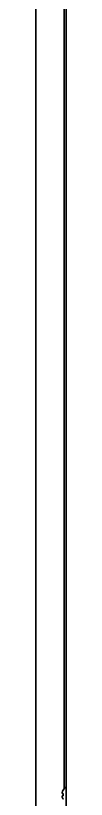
# Model space of a CAD drawing. Extents: x 5997 to 10491, y -672 to 3708.
# Drawn here: x 9516.5 to 9531.5, y 1560.5 to 1948.3 of the extents above; entities that cross this region are included whole.
import ezdxf

# ---------------------------------------------------------------- set-up
doc = ezdxf.new("R2010")
doc.units = 0
doc.header["$LTSCALE"] = 5
doc.layers.add('1', color=7, linetype='CONTINUOUS', true_color=0xffffff)

msp = doc.modelspace()

# ---------------------------------------------------------------- linework, layer by layer
at = {"layer": '1', "color": 7, "linetype": 'Continuous', "lineweight": 35}
for p, q in [((9516.47, 1395.13), (9516.47, 2406.83)), ((9531.47, 1373.93), (9531.47, 2390.96)), ((9530.47, 2347.87), (9530.47, 1565.79)), ((9529.99, 1565.13), (9530.03, 1565.13)), ((9530.03, 1560.53), (9529.99, 1560.53))]:
    msp.add_line(p, q, dxfattribs=at)
msp.add_arc((9534.09, 1562.63), 4.8, 123.082, 148.6273, dxfattribs=at)
for points in [[(9529.48, 1563.83), (9529.47, 1563.8), (9529.47, 1563.75), (9529.46, 1563.68), (9529.46, 1563.61), (9529.46, 1563.54), (9529.46, 1563.47), (9529.47, 1563.4), (9529.47, 1563.35), (9529.48, 1563.33)], [(9529.48, 1563.33), (9529.49, 1563.33), (9529.52, 1563.33), (9529.57, 1563.33), (9529.63, 1563.33), (9529.69, 1563.33), (9529.76, 1563.33), (9529.83, 1563.33), (9529.92, 1563.33), (9529.99, 1563.33), (9530.03, 1563.33)], [(9530.03, 1563.33), (9530.01, 1563.16), (9529.98, 1562.83), (9530.01, 1562.49), (9530.03, 1562.33)], [(9529.48, 1562.33), (9529.47, 1562.3), (9529.47, 1562.25), (9529.46, 1562.18), (9529.46, 1562.1), (9529.46, 1562.03), (9529.46, 1561.96), (9529.47, 1561.9), (9529.47, 1561.85), (9529.48, 1561.83)], [(9529.48, 1561.83), (9529.49, 1561.77), (9529.52, 1561.66), (9529.57, 1561.5), (9529.63, 1561.34), (9529.69, 1561.19), (9529.76, 1561.04), (9529.83, 1560.88), (9529.92, 1560.71), (9529.99, 1560.59), (9530.03, 1560.53)]]:
    msp.add_open_spline(points, degree=3, dxfattribs=at)
for points in [[(9530.03, 1565.13), (9529.9, 1564.92), (9529.8, 1564.71), (9529.66, 1564.39), (9529.62, 1564.28), (9529.54, 1564.05), (9529.51, 1563.94), (9529.48, 1563.83)], [(9530.03, 1562.33), (9529.9, 1562.33), (9529.8, 1562.33), (9529.66, 1562.33), (9529.62, 1562.33), (9529.54, 1562.33), (9529.51, 1562.33), (9529.48, 1562.33)]]:
    msp.add_open_spline(points, degree=3, knots=[0, 0, 0, 0, 0.5, 0.5, 0.75, 0.75, 1, 1, 1, 1], dxfattribs=at)

doc.saveas('drawing.dxf')
